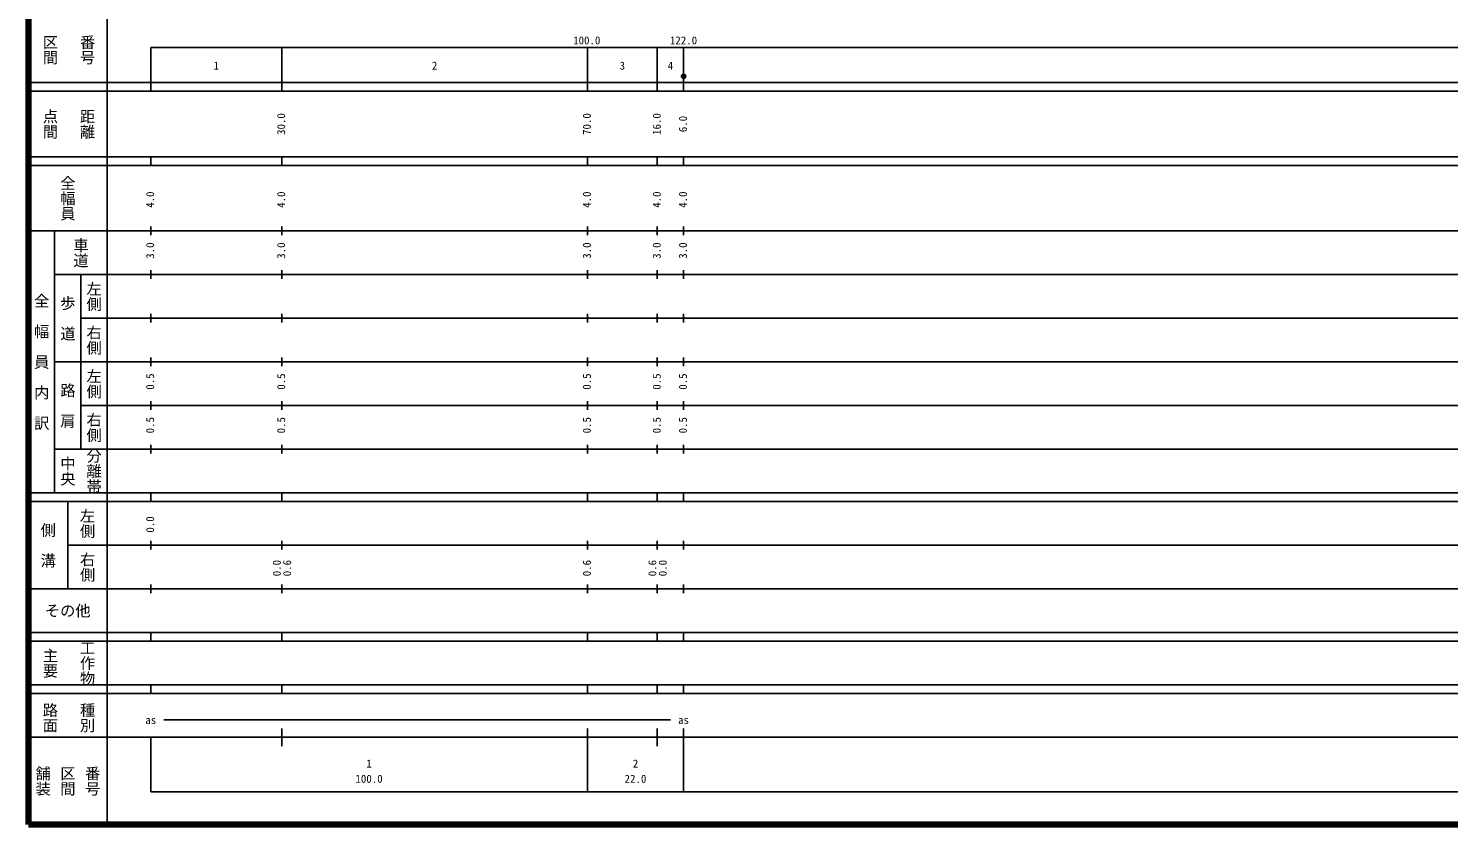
# Model space of a CAD drawing. Units: millimetres on the paper, enlarged 1000 times. Extents: x 40000 to 680000, y 20000 to 380000.
# Drawn here: x 40000 to 365183, y 20000 to 202409 of the extents above; entities that cross this region are included whole.
import ezdxf
from ezdxf.enums import TextEntityAlignment as Align

# ---------------------------------------------------------------- set-up
doc = ezdxf.new("R2010")
doc.units = ezdxf.units.MM
doc.header["$LTSCALE"] = 1000
doc.layers.add('M-TTL', color=2, linetype='Continuous', lineweight=140)
doc.layers.add('M-TTL-BAND', color=7, linetype='Continuous', lineweight=25)
doc.styles.add('@ＭＳ ゴシック', font='')
doc.styles.add('ＭＳ ゴシック', font='')
doc.styles.get('@ＭＳ ゴシック').set_extended_font_data('@MS Gothic')
doc.styles.get('ＭＳ ゴシック').set_extended_font_data('MS Gothic')

msp = doc.modelspace()

# ---------------------------------------------------------------- hatches: boundary and pattern name
at = {"layer": 'M-TTL-BAND'}
msp.add_hatch(color=256, dxfattribs=at).paths.add_polyline_path([(190510, 191406, 1), (189510, 191406, 1)])

# ---------------------------------------------------------------- linework, layer by layer
at = {"layer": 'M-TTL'}
for p, q in [((40000, 380000), (40000, 20000)), ((40000, 20000), (680000, 20000))]:
    msp.add_line(p, q, dxfattribs=at)
at = {"layer": 'M-TTL-BAND'}
for p, q in [((58000, 370000), (58000, 20000)), ((68000, 198000), (579000, 198000)), ((68000, 198000), (68000, 188000)), ((98000, 188000), (98000, 198000)), ((168000, 188000), (168000, 198000)), ((184000, 188000), (184000, 198000)), ((190000, 188000), (190000, 198000)), ((40000, 190000), (579000, 190000)), ((40000, 188000), (579000, 188000)), ((40000, 173000), (579000, 173000)), ((68000, 171000), (68000, 173000)), ((98000, 171000), (98000, 173000)), ((168000, 171000), (168000, 173000)), ((184000, 171000), (184000, 173000)), ((190000, 171000), (190000, 173000)), ((40000, 171000), (579000, 171000)), ((68000, 155000), (68000, 157000)), ((98000, 155000), (98000, 157000)), ((168000, 155000), (168000, 157000)), ((184000, 155000), (184000, 157000)), ((190000, 155000), (190000, 157000)), ((40000, 156000), (579000, 156000)), ((46000, 96000), (46000, 156000)), ((68000, 145000), (68000, 147000)), ((98000, 145000), (98000, 147000)), ((168000, 145000), (168000, 147000)), ((184000, 145000), (184000, 147000)), ((190000, 145000), (190000, 147000)), ((46000, 146000), (579000, 146000)), ((52000, 146000), (52000, 106000)), ((68000, 135000), (68000, 137000)), ((98000, 135000), (98000, 137000)), ((168000, 135000), (168000, 137000)), ((184000, 135000), (184000, 137000)), ((190000, 135000), (190000, 137000)), ((52000, 136000), (579000, 136000)), ((68000, 125000), (68000, 127000)), ((98000, 125000), (98000, 127000)), ((168000, 125000), (168000, 127000)), ((184000, 125000), (184000, 127000)), ((190000, 125000), (190000, 127000)), ((46000, 126000), (579000, 126000)), ((52000, 116000), (579000, 116000)), ((68000, 115000), (68000, 117000)), ((98000, 115000), (98000, 117000)), ((168000, 115000), (168000, 117000)), ((184000, 115000), (184000, 117000)), ((190000, 115000), (190000, 117000)), ((46000, 106000), (579000, 106000)), ((68000, 105000), (68000, 107000)), ((98000, 105000), (98000, 107000)), ((168000, 105000), (168000, 107000)), ((184000, 105000), (184000, 107000)), ((190000, 105000), (190000, 107000)), ((40000, 96000), (579000, 96000)), ((68000, 94000), (68000, 96000)), ((98000, 94000), (98000, 96000)), ((168000, 94000), (168000, 96000)), ((184000, 94000), (184000, 96000)), ((190000, 94000), (190000, 96000)), ((40000, 94000), (579000, 94000)), ((49000, 94000), (49000, 74000)), ((68000, 83000), (68000, 85000)), ((98000, 83000), (98000, 85000)), ((168000, 83000), (168000, 85000)), ((184000, 83000), (184000, 85000)), ((190000, 83000), (190000, 85000)), ((49000, 84000), (579000, 84000)), ((68000, 73000), (68000, 75000)), ((98000, 73000), (98000, 75000)), ((168000, 73000), (168000, 75000)), ((184000, 73000), (184000, 75000)), ((190000, 73000), (190000, 75000)), ((40000, 74000), (579000, 74000)), ((40000, 64000), (579000, 64000)), ((40000, 62000), (579000, 62000)), ((68000, 62000), (68000, 64000)), ((98000, 62000), (98000, 64000)), ((168000, 62000), (168000, 64000)), ((184000, 62000), (184000, 64000)), ((190000, 62000), (190000, 64000)), ((40000, 52000), (579000, 52000)), ((40000, 50000), (579000, 50000)), ((68000, 50000), (68000, 52000)), ((98000, 50000), (98000, 52000)), ((168000, 50000), (168000, 52000)), ((184000, 50000), (184000, 52000)), ((190000, 50000), (190000, 52000)), ((71000, 44000), (187000, 44000)), ((40000, 40000), (579000, 40000)), ((68000, 40000), (68000, 27500)), ((98000, 38000), (98000, 42000)), ((168000, 27500), (168000, 42000)), ((184000, 38000), (184000, 42000)), ((190000, 27500), (190000, 42000)), ((68000, 27500), (579000, 27500))]:
    msp.add_line(p, q, dxfattribs=at)
msp.add_circle((190010, 191406), 500, dxfattribs=at)

# ---------------------------------------------------------------- texts
at = {"layer": 'M-TTL-BAND', "style": '@ＭＳ ゴシック'}
for s, p in [('区間', (45000, 197500)), ('番号', (53500, 197500)), ('点間', (45000, 180500)), ('距離', (53500, 180500)), ('全幅員', (49000, 163500)), ('車道', (52000, 151000)), ('左側', (55000, 141000)), ('全\u3000幅\u3000員\u3000内\u3000訳', (43000, 126000)), ('歩\u3000道', (49000, 136000)), ('右側', (55000, 131000)), ('左側', (55000, 121000)), ('路\u3000肩', (49000, 116000)), ('右側', (55000, 111000)), ('中央', (49000, 101000)), ('分離帯', (55000, 101000)), ('左側', (53500, 89000)), ('側\u3000溝', (44500, 84000)), ('右側', (53500, 79000)), ('主要', (45000, 57000)), ('工作物', (53500, 57000)), ('路面', (45000, 44500)), ('種別', (53500, 44500)), ('舗装', (43333, 30000)), ('区間', (49000, 30000)), ('番号', (54667, 30000))]:
    msp.add_text(s, height=2566, rotation=270, dxfattribs=at).set_placement(p, align=Align.MIDDLE_CENTER)
at = {"layer": 'M-TTL-BAND', "style": 'ＭＳ ゴシック'}
for s, p in [('100.0', (167844, 198195)), ('122.0', (190000, 198195)), ('1', (83000, 192405)), ('2', (133000, 192405)), ('3', (176000, 192405)), ('4', (187000, 192405)), ('as', (68000, 42500)), ('as', (190000, 42500)), ('1', (118000, 32523)), ('2', (179000, 32523)), ('100.0', (118000, 29033)), ('22.0', (179000, 29033))]:
    msp.add_text(s, height=1833, dxfattribs=at).set_placement(p, align=Align.BOTTOM_CENTER)
for s, p in [('30.0', (99332, 180500)), ('70.0', (169332, 180500)), ('16.0', (185332, 180500)), ('6.0', (191332, 180500)), ('4.0', (69332, 163174)), ('4.0', (99332, 163174)), ('4.0', (169332, 163174)), ('4.0', (185332, 163174)), ('4.0', (191332, 163174)), ('3.0', (69332, 151500)), ('3.0', (99332, 151500)), ('3.0', (169332, 151500)), ('3.0', (185332, 151500)), ('3.0', (191332, 151500)), ('0.5', (69332, 121500)), ('0.5', (99332, 121500)), ('0.5', (169332, 121500)), ('0.5', (185332, 121500)), ('0.5', (191332, 121500)), ('0.5', (69332, 111500)), ('0.5', (99332, 111500)), ('0.5', (169332, 111500)), ('0.5', (185332, 111500)), ('0.5', (191332, 111500)), ('0.0', (69332, 88764)), ('0.0', (98332, 78764)), ('0.6', (100702, 78764)), ('0.6', (169332, 78764)), ('0.6', (184332, 78764)), ('0.0', (186702, 78764))]:
    msp.add_text(s, height=1833, rotation=90, dxfattribs=at).set_placement(p, align=Align.BOTTOM_CENTER)
msp.add_text('その他', height=2566, dxfattribs=at).set_placement((49000, 69000), align=Align.MIDDLE_CENTER)

doc.saveas('drawing.dxf')
